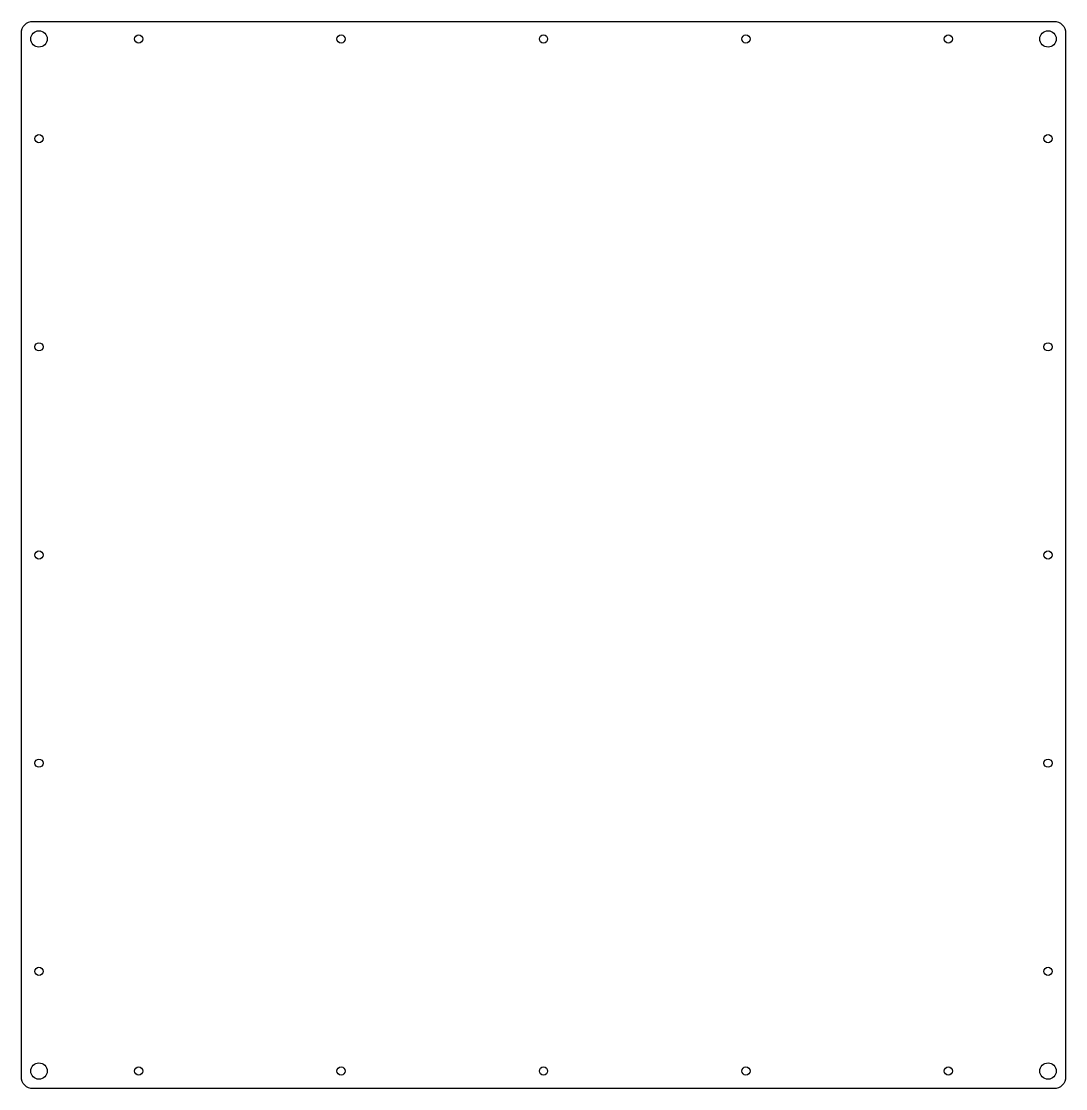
# Model space of a CAD drawing. Header units: millimetres. Extents: x 6 to 451, y -455 to 0.
import ezdxf

# ---------------------------------------------------------------- set-up
doc = ezdxf.new("R2010")
doc.units = ezdxf.units.MM
doc.layers.get('0').update_dxf_attribs({"linetype": 'CONTINUOUS'})

msp = doc.modelspace()

# ---------------------------------------------------------------- linework, layer by layer
msp.add_lwpolyline([(446.35, 0, -0.414214), (451.35, -5), (451.35, -450, -0.414214), (446.35, -455), (11.35, -455, -0.414214), (6.35, -450), (6.35, -5, -0.414214), (11.35, 0)], format="xyb", close=True)
for centre, radius in [((13.85, -7.5), 3.5), ((443.85, -7.5), 3.5), ((56.35, -7.5), 1.75), ((142.6, -7.5), 1.75), ((228.85, -7.5), 1.75), ((315.1, -7.5), 1.75), ((401.35, -7.5), 1.75), ((13.85, -50), 1.75), ((443.85, -50), 1.75), ((13.85, -138.75), 1.75), ((443.85, -138.75), 1.75), ((13.85, -227.5), 1.75), ((443.85, -227.5), 1.75), ((13.85, -316.25), 1.75), ((443.85, -316.25), 1.75), ((13.85, -405), 1.75), ((443.85, -405), 1.75), ((13.85, -447.5), 3.5), ((56.35, -447.5), 1.75), ((142.6, -447.5), 1.75), ((228.85, -447.5), 1.75), ((315.1, -447.5), 1.75), ((401.35, -447.5), 1.75), ((443.85, -447.5), 3.5)]:
    msp.add_circle(centre, radius)

doc.saveas('drawing.dxf')
